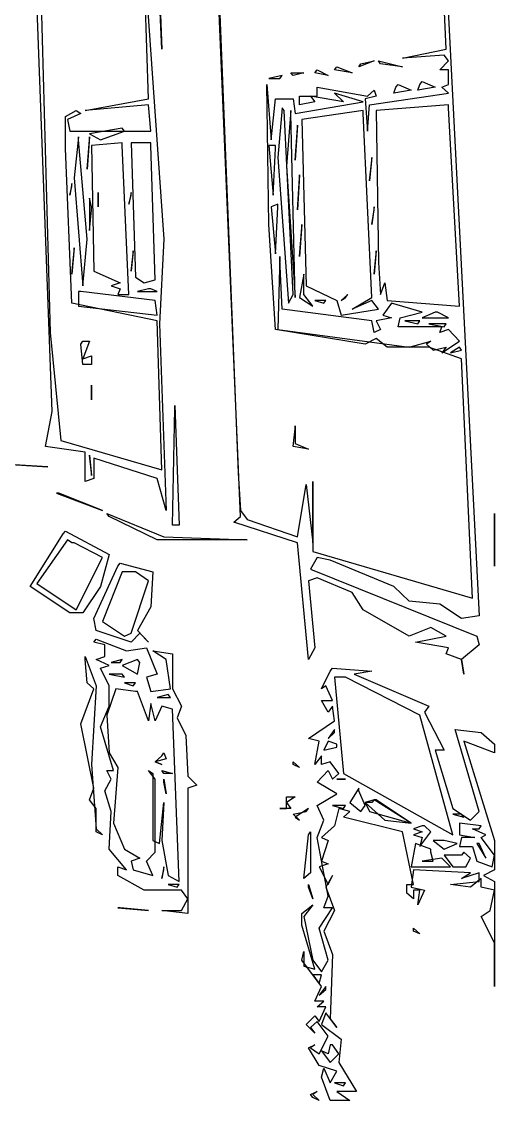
# Model space of a CAD drawing. Extents: x 10 to 24926, y 26 to 24942.
# Drawn here: x 19658 to 24926, y 65 to 12081 of the extents above; entities that cross this region are included whole.
import ezdxf

# ---------------------------------------------------------------- set-up
doc = ezdxf.new("R2010")
doc.units = 0

msp = doc.modelspace()

# ---------------------------------------------------------------- linework, layer by layer
for p, q in [((24389.3555, 11771.9289, 5281.1084), (23999.1258, 20291.9437, 1873.1025)), ((23999.1258, 20291.9437, 1873.1025), (24755.1958, 5463.2156, 7804.5938)), ((22096.7561, 6568.8664, 7362.3334), (21584.5796, 18698.5059, 2510.4777)), ((21608.9689, 18633.4676, 2536.493), (22072.3667, 7056.6535, 7167.2186)), ((20974.8457, 18080.6422, 2757.6231), (21218.7393, 11771.9289, 5281.1084)), ((21218.7393, 11771.9289, 5281.1084), (20974.8457, 18048.123, 2770.6308)), ((21023.6244, 12780.0223, 4877.8711), (21243.1286, 9658.1848, 6126.6061)), ((21072.4031, 11219.1035, 5502.2386), (21023.6244, 12649.9457, 4929.9017)), ((19999.2715, 7739.5555, 6894.0578), (19828.546, 12324.7543, 5059.9783)), ((19877.3247, 12292.2352, 5072.9859), (19974.8821, 8617.5723, 6542.8511)), ((23901.5684, 11674.3715, 5320.1314), (24389.3555, 11771.9289, 5281.1084)), ((24364.9661, 11706.8906, 5307.1237), (23901.5684, 11674.3715, 5320.1314)), ((24413.7448, 11641.8523, 5333.1391), (24364.9661, 11706.8906, 5307.1237)), ((22925.9941, 11511.7758, 5385.1697), (22950.3835, 11544.2949, 5372.162)), ((22950.3835, 11544.2949, 5372.162), (23072.3303, 11479.2566, 5398.1773)), ((23145.4983, 11544.2949, 5372.162), (23169.8877, 11576.8141, 5359.1544)), ((23340.6132, 11511.7758, 5385.1697), (23145.4983, 11544.2949, 5372.162)), ((23169.8877, 11576.8141, 5359.1544), (23340.6132, 11511.7758, 5385.1697)), ((23584.5067, 11641.8523, 5333.1391), (23413.7812, 11576.8141, 5359.1544)), ((23413.7812, 11576.8141, 5359.1544), (23438.1706, 11609.3332, 5346.1467)), ((23438.1706, 11609.3332, 5346.1467), (23584.5067, 11641.8523, 5333.1391)), ((23633.2854, 11641.8523, 5333.1391), (23901.5684, 11576.8141, 5359.1544)), ((23657.6748, 11609.3332, 5346.1467), (23633.2854, 11641.8523, 5333.1391)), ((23901.5684, 11576.8141, 5359.1544), (23657.6748, 11609.3332, 5346.1467)), ((24316.1874, 11544.2949, 5372.162), (24413.7448, 11641.8523, 5333.1391)), ((24413.7448, 11544.2949, 5372.162), (24316.1874, 11544.2949, 5372.162)), ((24413.7448, 11381.6992, 5437.2003), (24413.7448, 11544.2949, 5372.162)), ((22560.1538, 11479.2566, 5398.1773), (22413.8177, 11446.7375, 5411.185)), ((22413.8177, 11446.7375, 5411.185), (22535.7645, 11446.7375, 5411.185)), ((22535.7645, 11446.7375, 5411.185), (22560.1538, 11479.2566, 5398.1773)), ((22657.7112, 11511.7758, 5385.1697), (22804.0474, 11511.7758, 5385.1697)), ((22682.1006, 11479.2566, 5398.1773), (22657.7112, 11511.7758, 5385.1697)), ((22804.0474, 11511.7758, 5385.1697), (22682.1006, 11479.2566, 5398.1773)), ((23072.3303, 11479.2566, 5398.1773), (22925.9941, 11511.7758, 5385.1697)), ((22413.8177, 9820.7805, 6061.5678), (22389.4283, 11381.6992, 5437.2003)), ((22389.4283, 11381.6992, 5437.2003), (22438.207, 10763.8355, 5684.3458)), ((22950.3835, 11251.6227, 5489.2309), (22950.3835, 11349.1801, 5450.208)), ((22950.3835, 11349.1801, 5450.208), (23511.3387, 11251.6227, 5489.2309)), ((23511.3387, 11251.6227, 5489.2309), (23584.5067, 11316.6609, 5463.2156)), ((23584.5067, 11316.6609, 5463.2156), (23608.8961, 11251.6227, 5489.2309)), ((23804.0109, 11284.1418, 5476.2233), (23828.4003, 11349.1801, 5450.208)), ((23999.1258, 11316.6609, 5463.2156), (23804.0109, 11284.1418, 5476.2233)), ((23828.4003, 11349.1801, 5450.208), (23852.7896, 11381.6992, 5437.2003)), ((23852.7896, 11381.6992, 5437.2003), (23999.1258, 11316.6609, 5463.2156)), ((24072.2938, 11316.6609, 5463.2156), (24096.6832, 11381.6992, 5437.2003)), ((24267.4087, 11349.1801, 5450.208), (24072.2938, 11316.6609, 5463.2156)), ((24096.6832, 11381.6992, 5437.2003), (24121.0726, 11414.2184, 5424.1927)), ((24121.0726, 11414.2184, 5424.1927), (24267.4087, 11349.1801, 5450.208)), ((24340.5768, 11349.1801, 5450.208), (24413.7448, 11381.6992, 5437.2003)), ((24413.7448, 11284.1418, 5476.2233), (24340.5768, 11349.1801, 5450.208)), ((20365.1118, 11089.027, 5554.2692), (21072.4031, 11219.1035, 5502.2386)), ((22438.207, 10763.8355, 5684.3458), (22486.9857, 11219.1035, 5502.2386)), ((22486.9857, 11219.1035, 5502.2386), (22682.1006, 11219.1035, 5502.2386)), ((22682.1006, 11219.1035, 5502.2386), (22706.4899, 11056.5078, 5567.2769)), ((22706.4899, 11056.5078, 5567.2769), (23462.56, 11186.5844, 5515.2462)), ((22755.2687, 11154.0652, 5528.2539), (22755.2687, 11251.6227, 5489.2309)), ((22755.2687, 11251.6227, 5489.2309), (22950.3835, 11251.6227, 5489.2309)), ((22925.9941, 11186.5844, 5515.2462), (22755.2687, 11154.0652, 5528.2539)), ((23243.0558, 11186.5844, 5515.2462), (22877.2154, 11251.6227, 5489.2309)), ((22877.2154, 11251.6227, 5489.2309), (22925.9941, 11186.5844, 5515.2462)), ((23462.56, 11186.5844, 5515.2462), (23145.4983, 11284.1418, 5476.2233)), ((23145.4983, 11284.1418, 5476.2233), (23243.0558, 11186.5844, 5515.2462)), ((23608.8961, 11251.6227, 5489.2309), (23486.9493, 11219.1035, 5502.2386)), ((23486.9493, 11219.1035, 5502.2386), (23511.3387, 10861.393, 5645.3228)), ((23535.728, 11154.0652, 5528.2539), (24413.7448, 11284.1418, 5476.2233)), ((20145.6076, 11023.9887, 5580.2845), (20267.5544, 11089.027, 5554.2692)), ((20316.3331, 11056.5078, 5567.2769), (20169.997, 10991.4695, 5593.2922)), ((20267.5544, 11089.027, 5554.2692), (20316.3331, 11056.5078, 5567.2769)), ((21072.4031, 11154.0652, 5528.2539), (20365.1118, 11089.027, 5554.2692)), ((21096.7925, 10861.393, 5645.3228), (21072.4031, 11154.0652, 5528.2539)), ((22560.1538, 11121.5461, 5541.2616), (22511.3751, 10568.7207, 5762.3917)), ((22584.5432, 11089.027, 5554.2692), (22560.1538, 11121.5461, 5541.2616)), ((22682.1006, 9040.3211, 6373.7516), (22584.5432, 11089.027, 5554.2692)), ((22657.7112, 11089.027, 5554.2692), (22608.9325, 10471.1633, 5801.4147)), ((22657.7112, 11056.5078, 5567.2769), (22657.7112, 11089.027, 5554.2692)), ((22706.4899, 9007.802, 6386.7592), (22657.7112, 11056.5078, 5567.2769)), ((23462.56, 11089.027, 5554.2692), (22779.658, 10991.4695, 5593.2922)), ((23462.56, 11056.5078, 5567.2769), (23462.56, 11089.027, 5554.2692)), ((23560.1174, 9007.802, 6386.7592), (23462.56, 11056.5078, 5567.2769)), ((23511.3387, 10861.393, 5645.3228), (23535.728, 11154.0652, 5528.2539)), ((24413.7448, 11154.0652, 5528.2539), (23608.8961, 11089.027, 5554.2692)), ((23608.8961, 11089.027, 5554.2692), (23633.2854, 9398.0316, 6230.6673)), ((24413.7448, 11121.5461, 5541.2616), (24413.7448, 11154.0652, 5528.2539)), ((24535.6916, 8910.2445, 6425.7822), (24413.7448, 11121.5461, 5541.2616)), ((20145.6076, 10666.2781, 5723.3688), (20145.6076, 11023.9887, 5580.2845)), ((20169.997, 10991.4695, 5593.2922), (20194.3863, 10861.393, 5645.3228)), ((22779.658, 10991.4695, 5593.2922), (22828.4367, 9137.8785, 6334.7286)), ((20194.3863, 10861.393, 5645.3228), (21096.7925, 10861.393, 5645.3228)), ((20779.7309, 10893.9121, 5632.3152), (20413.8905, 10828.8738, 5658.3305)), ((20413.8905, 10828.8738, 5658.3305), (20535.8373, 10763.8355, 5684.3458)), ((20535.8373, 10763.8355, 5684.3458), (20804.1202, 10861.393, 5645.3228)), ((20804.1202, 10861.393, 5645.3228), (20779.7309, 10893.9121, 5632.3152)), ((22730.8793, 10926.4312, 5619.3075), (22706.4899, 10536.2016, 5775.3994)), ((22706.4899, 10536.2016, 5775.3994), (22730.8793, 10893.9121, 5632.3152)), ((22730.8793, 10893.9121, 5632.3152), (22730.8793, 10926.4312, 5619.3075)), ((20291.9437, 10796.3547, 5671.3381), (20243.165, 10341.0867, 5853.4453)), ((20291.9437, 10763.8355, 5684.3458), (20291.9437, 10796.3547, 5671.3381)), ((20389.5012, 9658.1848, 6126.6061), (20291.9437, 10763.8355, 5684.3458)), ((20413.8905, 10796.3547, 5671.3381), (20389.5012, 10438.6441, 5814.4223)), ((20389.5012, 10438.6441, 5814.4223), (20413.8905, 10763.8355, 5684.3458)), ((20413.8905, 10763.8355, 5684.3458), (20413.8905, 10796.3547, 5671.3381)), ((20779.7309, 10731.3164, 5697.3534), (20438.2799, 10698.7973, 5710.3611)), ((20438.2799, 10698.7973, 5710.3611), (20462.6692, 9300.4742, 6269.6903)), ((20779.7309, 10698.7973, 5710.3611), (20779.7309, 10731.3164, 5697.3534)), ((20852.8989, 9040.3211, 6373.7516), (20779.7309, 10698.7973, 5710.3611)), ((21096.7925, 10731.3164, 5697.3534), (20877.2883, 10731.3164, 5697.3534)), ((20877.2883, 10731.3164, 5697.3534), (20926.067, 9235.4359, 6295.7056)), ((21096.7925, 10698.7973, 5710.3611), (21096.7925, 10731.3164, 5697.3534)), ((21145.5712, 9202.9168, 6308.7133), (21096.7925, 10698.7973, 5710.3611)), ((22486.9857, 10698.7973, 5710.3611), (22413.8177, 10698.7973, 5710.3611)), ((22413.8177, 10698.7973, 5710.3611), (22462.5964, 10145.9719, 5931.4913)), ((22486.9857, 10666.2781, 5723.3688), (22486.9857, 10698.7973, 5710.3611)), ((20218.7757, 8942.7637, 6412.7745), (20145.6076, 10666.2781, 5723.3688)), ((22462.5964, 10145.9719, 5931.4913), (22486.9857, 10666.2781, 5723.3688)), ((22511.3751, 10568.7207, 5762.3917), (22633.3219, 8942.7637, 6412.7745)), ((22608.9325, 10471.1633, 5801.4147), (22706.4899, 9007.802, 6386.7592)), ((23560.1174, 10568.7207, 5762.3917), (23535.728, 10308.5676, 5866.453)), ((23535.728, 10308.5676, 5866.453), (23560.1174, 10536.2016, 5775.3994)), ((23560.1174, 10536.2016, 5775.3994), (23560.1174, 10568.7207, 5762.3917)), ((20243.165, 10341.0867, 5853.4453), (20340.7225, 9137.8785, 6334.7286)), ((22755.2687, 10373.6059, 5840.4377), (22730.8793, 9983.3762, 5996.5295)), ((22730.8793, 9983.3762, 5996.5295), (22755.2687, 10341.0867, 5853.4453)), ((22755.2687, 10341.0867, 5853.4453), (22755.2687, 10373.6059, 5840.4377)), ((20218.7757, 10276.0484, 5879.4606), (20194.3863, 10145.9719, 5931.4913)), ((20194.3863, 10145.9719, 5931.4913), (20218.7757, 10243.5293, 5892.4683)), ((20218.7757, 10243.5293, 5892.4683), (20218.7757, 10276.0484, 5879.4606)), ((20438.2799, 10015.8953, 5983.5219), (20413.8905, 10113.4527, 5944.4989)), ((20413.8905, 10113.4527, 5944.4989), (20413.8905, 9755.7422, 6087.5831)), ((20511.4479, 10178.491, 5918.4836), (20511.4479, 10015.8953, 5983.5219)), ((20511.4479, 10145.9719, 5931.4913), (20511.4479, 10178.491, 5918.4836)), ((20511.4479, 10015.8953, 5983.5219), (20511.4479, 10145.9719, 5931.4913)), ((20877.2883, 10178.491, 5918.4836), (20852.8989, 10048.4145, 5970.5142)), ((20852.8989, 10048.4145, 5970.5142), (20877.2883, 10145.9719, 5931.4913)), ((20877.2883, 10145.9719, 5931.4913), (20877.2883, 10178.491, 5918.4836)), ((20413.8905, 9755.7422, 6087.5831), (20438.2799, 9983.3762, 5996.5295)), ((20438.2799, 9983.3762, 5996.5295), (20438.2799, 10015.8953, 5983.5219)), ((22511.3751, 10048.4145, 5970.5142), (22438.207, 10015.8953, 5983.5219)), ((22438.207, 10015.8953, 5983.5219), (22486.9857, 9495.5891, 6191.6444)), ((22486.9857, 9495.5891, 6191.6444), (22511.3751, 10015.8953, 5983.5219)), ((22511.3751, 10015.8953, 5983.5219), (22511.3751, 10048.4145, 5970.5142)), ((23584.5067, 10015.8953, 5983.5219), (23560.1174, 9820.7805, 6061.5678)), ((23560.1174, 9820.7805, 6061.5678), (23584.5067, 9983.3762, 5996.5295)), ((23584.5067, 9983.3762, 5996.5295), (23584.5067, 10015.8953, 5983.5219)), ((22486.9857, 8650.0914, 6529.8434), (22413.8177, 9820.7805, 6061.5678)), ((22779.658, 9820.7805, 6061.5678), (22755.2687, 9463.0699, 6204.652)), ((22755.2687, 9463.0699, 6204.652), (22779.658, 9788.2613, 6074.5755)), ((22779.658, 9788.2613, 6074.5755), (22779.658, 9820.7805, 6061.5678)), ((20340.7225, 9137.8785, 6334.7286), (20389.5012, 9658.1848, 6126.6061)), ((21243.1286, 9658.1848, 6126.6061), (21194.3499, 8715.1297, 6503.8281)), ((20243.165, 9560.6273, 6165.6291), (20218.7757, 9267.9551, 6282.698)), ((20218.7757, 9267.9551, 6282.698), (20243.165, 9528.1082, 6178.6367)), ((20243.165, 9528.1082, 6178.6367), (20243.165, 9560.6273, 6165.6291)), ((20901.6776, 9528.1082, 6178.6367), (20877.2883, 9300.4742, 6269.6903)), ((20877.2883, 9300.4742, 6269.6903), (20901.6776, 9495.5891, 6191.6444)), ((20901.6776, 9495.5891, 6191.6444), (20901.6776, 9528.1082, 6178.6367)), ((23608.8961, 9528.1082, 6178.6367), (23584.5067, 9267.9551, 6282.698)), ((23584.5067, 9267.9551, 6282.698), (23608.8961, 9495.5891, 6191.6444)), ((23608.8961, 9495.5891, 6191.6444), (23608.8961, 9528.1082, 6178.6367)), ((22535.7645, 9463.0699, 6204.652), (22511.3751, 8650.0914, 6529.8434)), ((22535.7645, 9430.5508, 6217.6597), (22535.7645, 9463.0699, 6204.652)), ((22560.1538, 8877.7254, 6438.7898), (22535.7645, 9430.5508, 6217.6597)), ((23633.2854, 9398.0316, 6230.6673), (23657.6748, 9040.3211, 6373.7516)), ((20462.6692, 9300.4742, 6269.6903), (20755.3415, 9170.3977, 6321.7209)), ((22804.0474, 9267.9551, 6282.698), (22755.2687, 9007.802, 6386.7592)), ((22804.0474, 9235.4359, 6295.7056), (22804.0474, 9267.9551, 6282.698)), ((20755.3415, 9170.3977, 6321.7209), (20657.7841, 9137.8785, 6334.7286)), ((20657.7841, 9137.8785, 6334.7286), (20755.3415, 9105.3594, 6347.7363)), ((20926.067, 9235.4359, 6295.7056), (21023.6244, 9170.3977, 6321.7209)), ((21023.6244, 9170.3977, 6321.7209), (21145.5712, 9202.9168, 6308.7133)), ((22804.0474, 9040.3211, 6373.7516), (22804.0474, 9235.4359, 6295.7056)), ((22828.4367, 9137.8785, 6334.7286), (23169.8877, 8975.2828, 6399.7669)), ((23657.6748, 9040.3211, 6373.7516), (23706.4535, 9170.3977, 6321.7209)), ((23706.4535, 9170.3977, 6321.7209), (23730.8429, 8975.2828, 6399.7669)), ((20291.9437, 9072.8402, 6360.7439), (20291.9437, 8910.2445, 6425.7822)), ((20316.3331, 9072.8402, 6360.7439), (20291.9437, 9072.8402, 6360.7439)), ((21145.5712, 8975.2828, 6399.7669), (20316.3331, 9072.8402, 6360.7439)), ((20755.3415, 9105.3594, 6347.7363), (20730.9521, 9040.3211, 6373.7516)), ((20730.9521, 9040.3211, 6373.7516), (20852.8989, 9040.3211, 6373.7516)), ((21072.4031, 9105.3594, 6347.7363), (20950.4563, 9072.8402, 6360.7439)), ((20950.4563, 9072.8402, 6360.7439), (21169.9605, 9072.8402, 6360.7439)), ((21096.7925, 9105.3594, 6347.7363), (21072.4031, 9105.3594, 6347.7363)), ((21169.9605, 9072.8402, 6360.7439), (21096.7925, 9105.3594, 6347.7363)), ((22633.3219, 8942.7637, 6412.7745), (22682.1006, 9040.3211, 6373.7516)), ((22901.6048, 8910.2445, 6425.7822), (22804.0474, 9040.3211, 6373.7516)), ((23291.8345, 9040.3211, 6373.7516), (23218.6664, 8975.2828, 6399.7669)), ((23267.4451, 9007.802, 6386.7592), (23291.8345, 9040.3211, 6373.7516)), ((21169.9605, 8747.6488, 6490.8205), (20218.7757, 8942.7637, 6412.7745)), ((20291.9437, 8910.2445, 6425.7822), (21169.9605, 8812.6871, 6464.8052)), ((21169.9605, 8812.6871, 6464.8052), (21145.5712, 8975.2828, 6399.7669)), ((22755.2687, 9007.802, 6386.7592), (22901.6048, 8910.2445, 6425.7822)), ((23047.9409, 8975.2828, 6399.7669), (22925.9941, 8975.2828, 6399.7669)), ((22925.9941, 8975.2828, 6399.7669), (23023.5516, 8942.7637, 6412.7745)), ((23023.5516, 8942.7637, 6412.7745), (23047.9409, 8975.2828, 6399.7669)), ((23169.8877, 8975.2828, 6399.7669), (23218.6664, 8812.6871, 6464.8052)), ((23218.6664, 8975.2828, 6399.7669), (23267.4451, 9007.802, 6386.7592)), ((23340.6132, 8877.7254, 6438.7898), (23560.1174, 9007.802, 6386.7592)), ((23560.1174, 8975.2828, 6399.7669), (23340.6132, 8877.7254, 6438.7898)), ((23633.2854, 8877.7254, 6438.7898), (23560.1174, 8975.2828, 6399.7669)), ((23779.6216, 8942.7637, 6412.7745), (23682.0642, 8812.6871, 6464.8052)), ((23730.8429, 8975.2828, 6399.7669), (24535.6916, 8910.2445, 6425.7822)), ((24121.0726, 8845.2063, 6451.7975), (23779.6216, 8942.7637, 6412.7745)), ((23560.1174, 8747.6488, 6490.8205), (22560.1538, 8877.7254, 6438.7898)), ((23218.6664, 8812.6871, 6464.8052), (23633.2854, 8877.7254, 6438.7898)), ((23779.6216, 8780.168, 6477.8128), (23608.8961, 8747.6488, 6490.8205)), ((23682.0642, 8812.6871, 6464.8052), (23779.6216, 8780.168, 6477.8128)), ((23852.7896, 8682.6105, 6516.8358), (23877.179, 8780.168, 6477.8128)), ((23877.179, 8780.168, 6477.8128), (24121.0726, 8845.2063, 6451.7975)), ((24267.4087, 8845.2063, 6451.7975), (24121.0726, 8780.168, 6477.8128)), ((24121.0726, 8780.168, 6477.8128), (24413.7448, 8780.168, 6477.8128)), ((24291.798, 8845.2063, 6451.7975), (24267.4087, 8845.2063, 6451.7975)), ((24413.7448, 8780.168, 6477.8128), (24291.798, 8845.2063, 6451.7975)), ((21218.7393, 7089.1727, 7154.2109), (21169.9605, 8747.6488, 6490.8205)), ((21194.3499, 8715.1297, 6503.8281), (21267.518, 6633.9047, 7336.3181)), ((23584.5067, 8617.5723, 6542.8511), (23560.1174, 8747.6488, 6490.8205)), ((23608.8961, 8747.6488, 6490.8205), (23657.6748, 8650.0914, 6529.8434)), ((24340.5768, 8682.6105, 6516.8358), (23852.7896, 8682.6105, 6516.8358)), ((24096.6832, 8747.6488, 6490.8205), (23925.9577, 8747.6488, 6490.8205)), ((23925.9577, 8747.6488, 6490.8205), (24072.2938, 8715.1297, 6503.8281)), ((24072.2938, 8715.1297, 6503.8281), (24096.6832, 8747.6488, 6490.8205)), ((24389.3555, 8715.1297, 6503.8281), (24194.2406, 8715.1297, 6503.8281)), ((24194.2406, 8715.1297, 6503.8281), (24364.9661, 8682.6105, 6516.8358)), ((24316.1874, 8617.5723, 6542.8511), (24340.5768, 8682.6105, 6516.8358)), ((24364.9661, 8682.6105, 6516.8358), (24389.3555, 8715.1297, 6503.8281)), ((19974.8821, 8617.5723, 6542.8511), (20096.8289, 7414.3641, 7024.1344)), ((23486.9493, 8487.4957, 6594.8817), (22486.9857, 8650.0914, 6529.8434)), ((22511.3751, 8650.0914, 6529.8434), (23974.7364, 8454.9766, 6607.8894)), ((23608.8961, 8552.534, 6568.8664), (23486.9493, 8487.4957, 6594.8817)), ((23657.6748, 8650.0914, 6529.8434), (23584.5067, 8617.5723, 6542.8511)), ((23730.8429, 8454.9766, 6607.8894), (23608.8961, 8552.534, 6568.8664)), ((24413.7448, 8650.0914, 6529.8434), (24316.1874, 8617.5723, 6542.8511)), ((24535.6916, 8520.0148, 6581.8741), (24413.7448, 8650.0914, 6529.8434)), ((20316.3331, 8487.4957, 6594.8817), (20340.7225, 8520.0148, 6581.8741)), ((20340.7225, 8259.8617, 6685.9353), (20316.3331, 8487.4957, 6594.8817)), ((20340.7225, 8520.0148, 6581.8741), (20413.8905, 8520.0148, 6581.8741)), ((20413.8905, 8520.0148, 6581.8741), (20340.7225, 8324.9, 6659.92)), ((24194.2406, 8454.9766, 6607.8894), (23730.8429, 8454.9766, 6607.8894)), ((23974.7364, 8454.9766, 6607.8894), (24218.63, 8520.0148, 6581.8741)), ((24218.63, 8520.0148, 6581.8741), (24169.8513, 8487.4957, 6594.8817)), ((24169.8513, 8487.4957, 6594.8817), (24243.0193, 8422.4574, 6620.897)), ((24560.081, 8324.9, 6659.92), (24194.2406, 8454.9766, 6607.8894)), ((24243.0193, 8422.4574, 6620.897), (24389.3555, 8454.9766, 6607.8894)), ((24340.5768, 8389.9383, 6633.9047), (24535.6916, 8520.0148, 6581.8741)), ((24389.3555, 8454.9766, 6607.8894), (24340.5768, 8389.9383, 6633.9047)), ((24535.6916, 8454.9766, 6607.8894), (24438.1342, 8389.9383, 6633.9047)), ((24438.1342, 8389.9383, 6633.9047), (24560.081, 8422.4574, 6620.897)), ((24560.081, 8422.4574, 6620.897), (24535.6916, 8454.9766, 6607.8894)), ((20340.7225, 8324.9, 6659.92), (20438.2799, 8357.4191, 6646.9123)), ((20438.2799, 8357.4191, 6646.9123), (20438.2799, 8259.8617, 6685.9353)), ((24682.0277, 5658.3305, 7726.5478), (24560.081, 8324.9, 6659.92)), ((20438.2799, 8259.8617, 6685.9353), (20340.7225, 8259.8617, 6685.9353)), ((20438.2799, 8032.2277, 6776.9889), (20438.2799, 7869.632, 6842.0272)), ((20438.2799, 7999.7086, 6789.9966), (20438.2799, 8032.2277, 6776.9889)), ((20438.2799, 7869.632, 6842.0272), (20438.2799, 7999.7086, 6789.9966)), ((19926.1034, 7349.3258, 7050.1497), (19999.2715, 7739.5555, 6894.0578)), ((21340.686, 6471.309, 7401.3564), (21365.0754, 7772.0746, 6881.0502)), ((21365.0754, 7804.5938, 6868.0425), (21413.8541, 6471.309, 7401.3564)), ((21365.0754, 7772.0746, 6881.0502), (21365.0754, 7804.5938, 6868.0425)), ((22706.4899, 7576.9598, 6959.0961), (22706.4899, 7381.8449, 7037.142)), ((22706.4899, 7544.4406, 6972.1038), (22706.4899, 7576.9598, 6959.0961)), ((22682.1006, 7349.3258, 7050.1497), (22706.4899, 7544.4406, 6972.1038)), ((20365.1118, 7284.2875, 7076.165), (19926.1034, 7349.3258, 7050.1497)), ((20096.8289, 7414.3641, 7024.1344), (21218.7393, 7089.1727, 7154.2109)), ((22852.8261, 7316.8066, 7063.1573), (22682.1006, 7349.3258, 7050.1497)), ((22706.4899, 7381.8449, 7037.142), (22852.8261, 7316.8066, 7063.1573)), ((20365.1118, 6959.0961, 7206.2416), (20365.1118, 7284.2875, 7076.165)), ((20438.2799, 7056.6535, 7167.2186), (20413.8905, 7251.7684, 7089.1727)), ((20413.8905, 7251.7684, 7089.1727), (20438.2799, 7024.1344, 7180.2262)), ((21169.9605, 6991.6152, 7193.2339), (20462.6692, 7219.2492, 7102.1803)), ((20462.6692, 7219.2492, 7102.1803), (20462.6692, 6991.6152, 7193.2339)), ((19950.4928, 7121.6918, 7141.2033), (19389.5376, 7154.2109, 7128.1956)), ((19413.927, 7154.2109, 7128.1956), (19950.4928, 7121.6918, 7141.2033)), ((20462.6692, 6991.6152, 7193.2339), (20365.1118, 6959.0961, 7206.2416)), ((20438.2799, 7024.1344, 7180.2262), (20438.2799, 7056.6535, 7167.2186)), ((21267.518, 6633.9047, 7336.3181), (21169.9605, 6991.6152, 7193.2339)), ((22072.3667, 7056.6535, 7167.2186), (22096.7561, 6633.9047, 7336.3181)), ((22730.8793, 6341.2324, 7453.387), (22828.4367, 6926.577, 7219.2492)), ((22828.4367, 6926.577, 7219.2492), (22901.6048, 6276.1941, 7479.4023)), ((22901.6048, 6276.1941, 7479.4023), (22901.6048, 6959.0961, 7206.2416)), ((22901.6048, 6959.0961, 7206.2416), (22901.6048, 6178.6367, 7518.4253)), ((20048.0502, 6829.0195, 7258.2722), (20560.2267, 6633.9047, 7336.3181)), ((20072.4396, 6829.0195, 7258.2722), (20048.0502, 6829.0195, 7258.2722)), ((20560.2267, 6633.9047, 7336.3181), (20072.4396, 6829.0195, 7258.2722)), ((22096.7561, 6633.9047, 7336.3181), (22169.9241, 6536.3473, 7375.3411)), ((20609.0054, 6601.3855, 7349.3258), (21243.1286, 6341.2324, 7453.387)), ((20633.3947, 6568.8664, 7362.3334), (20609.0054, 6601.3855, 7349.3258)), ((21169.9605, 6308.7133, 7466.3947), (20633.3947, 6568.8664, 7362.3334)), ((22023.588, 6503.8281, 7388.3487), (22096.7561, 6568.8664, 7362.3334)), ((22730.8793, 6276.1941, 7479.4023), (22023.588, 6503.8281, 7388.3487)), ((22169.9241, 6536.3473, 7375.3411), (22730.8793, 6341.2324, 7453.387)), ((24925.9213, 6601.3855, 7349.3258), (24925.9213, 6016.041, 7583.4636)), ((24925.9213, 6568.8664, 7362.3334), (24925.9213, 6601.3855, 7349.3258)), ((24925.9213, 6016.041, 7583.4636), (24925.9213, 6568.8664, 7362.3334)), ((19755.3779, 5788.407, 7674.5172), (20121.2183, 6373.7516, 7440.3794)), ((20121.2183, 6373.7516, 7440.3794), (20145.6076, 6406.2707, 7427.3717)), ((20145.6076, 6406.2707, 7427.3717), (20633.3947, 6146.1176, 7531.433)), ((21413.8541, 6471.309, 7401.3564), (21340.686, 6471.309, 7401.3564)), ((20169.997, 6308.7133, 7466.3947), (19828.546, 5820.9262, 7661.5095)), ((20218.7757, 6276.1941, 7479.4023), (20169.997, 6308.7133, 7466.3947)), ((20243.165, 6276.1941, 7479.4023), (20218.7757, 6276.1941, 7479.4023)), ((20560.2267, 6113.5984, 7544.4406), (20243.165, 6276.1941, 7479.4023)), ((22169.9241, 6308.7133, 7466.3947), (21169.9605, 6308.7133, 7466.3947)), ((21243.1286, 6341.2324, 7453.387), (22169.9241, 6308.7133, 7466.3947)), ((22852.8261, 4975.4285, 7999.7086), (22730.8793, 6276.1941, 7479.4023)), ((20633.3947, 6146.1176, 7531.433), (20535.8373, 5788.407, 7674.5172)), ((22901.6048, 6178.6367, 7518.4253), (24682.0277, 5658.3305, 7726.5478)), ((20267.5544, 5528.2539, 7778.5784), (20560.2267, 6113.5984, 7544.4406)), ((20462.6692, 5430.6965, 7817.6014), (20730.9521, 6016.041, 7583.4636)), ((20730.9521, 6016.041, 7583.4636), (20755.3415, 6048.5602, 7570.4559)), ((20755.3415, 6048.5602, 7570.4559), (21121.1818, 5951.0027, 7609.4789)), ((22950.3835, 6113.5984, 7544.4406), (22877.2154, 5983.5219, 7596.4712)), ((23096.7196, 6081.0793, 7557.4483), (22950.3835, 6113.5984, 7544.4406)), ((23804.0109, 5788.407, 7674.5172), (23096.7196, 6081.0793, 7557.4483)), ((20779.7309, 5951.0027, 7609.4789), (20560.2267, 5398.1773, 7830.6091)), ((20901.6776, 5951.0027, 7609.4789), (20779.7309, 5951.0027, 7609.4789)), ((20926.067, 5951.0027, 7609.4789), (20901.6776, 5951.0027, 7609.4789)), ((21072.4031, 5853.4453, 7648.5019), (20926.067, 5951.0027, 7609.4789)), ((21121.1818, 5951.0027, 7609.4789), (21096.7925, 5560.773, 7765.5708)), ((22877.2154, 5983.5219, 7596.4712), (24730.8064, 5235.5816, 7895.6473)), ((20194.3863, 5495.7348, 7791.5861), (19755.3779, 5788.407, 7674.5172)), ((19828.546, 5820.9262, 7661.5095), (20267.5544, 5528.2539, 7778.5784)), ((20535.8373, 5788.407, 7674.5172), (20340.7225, 5495.7348, 7791.5861)), ((20877.2883, 5268.1008, 7882.6397), (21072.4031, 5853.4453, 7648.5019)), ((22950.3835, 5885.9645, 7635.4942), (22852.8261, 5853.4453, 7648.5019)), ((22852.8261, 5853.4453, 7648.5019), (22925.9941, 5105.5051, 7947.678)), ((23340.6132, 5723.3687, 7700.5325), (22950.3835, 5885.9645, 7635.4942)), ((23974.7364, 5625.8113, 7739.5555), (23804.0109, 5788.407, 7674.5172)), ((23462.56, 5528.2539, 7778.5784), (23340.6132, 5723.3687, 7700.5325)), ((21096.7925, 5560.773, 7765.5708), (20950.4563, 5300.6199, 7869.632)), ((23974.7364, 5235.5816, 7895.6473), (23462.56, 5528.2539, 7778.5784)), ((24316.1874, 5593.2922, 7752.5631), (23974.7364, 5625.8113, 7739.5555)), ((24560.081, 5430.6965, 7817.6014), (24316.1874, 5593.2922, 7752.5631)), ((20340.7225, 5495.7348, 7791.5861), (20194.3863, 5495.7348, 7791.5861)), ((20487.0586, 5300.6199, 7869.632), (20462.6692, 5430.6965, 7817.6014)), ((24755.1958, 5463.2156, 7804.5938), (24560.081, 5430.6965, 7817.6014)), ((20877.2883, 5170.5434, 7921.6627), (20487.0586, 5300.6199, 7869.632)), ((20560.2267, 5398.1773, 7830.6091), (20804.1202, 5235.5816, 7895.6473)), ((20950.4563, 5300.6199, 7869.632), (21072.4031, 5170.5434, 7921.6627)), ((24218.63, 5333.1391, 7856.6244), (23974.7364, 5235.5816, 7895.6473)), ((24389.3555, 5235.5816, 7895.6473), (24218.63, 5333.1391, 7856.6244)), ((20462.6692, 5170.5434, 7921.6627), (20487.0586, 5203.0625, 7908.655)), ((20584.616, 5138.0242, 7934.6703), (20462.6692, 5170.5434, 7921.6627)), ((20487.0586, 5203.0625, 7908.655), (20828.5096, 5072.9859, 7960.6856)), ((20804.1202, 5235.5816, 7895.6473), (20877.2883, 5268.1008, 7882.6397)), ((20974.8457, 5268.1008, 7882.6397), (20877.2883, 5170.5434, 7921.6627)), ((21072.4031, 5170.5434, 7921.6627), (20974.8457, 5268.1008, 7882.6397)), ((24047.9045, 5170.5434, 7921.6627), (24389.3555, 5235.5816, 7895.6473)), ((24413.7448, 5105.5051, 7947.678), (24047.9045, 5170.5434, 7921.6627)), ((24730.8064, 5235.5816, 7895.6473), (24755.1958, 5138.0242, 7934.6703)), ((20584.616, 5007.9477, 7986.7009), (20584.616, 5138.0242, 7934.6703)), ((20828.5096, 5072.9859, 7960.6856), (21048.0138, 5105.5051, 7947.678)), ((21048.0138, 5105.5051, 7947.678), (21169.9605, 4812.8328, 8064.7469)), ((21267.518, 4975.4285, 7999.7086), (21121.1818, 5072.9859, 7960.6856)), ((21121.1818, 5072.9859, 7960.6856), (21340.686, 5040.4668, 7973.6933)), ((22925.9941, 5105.5051, 7947.678), (22852.8261, 4975.4285, 7999.7086)), ((24389.3555, 5040.4668, 7973.6933), (24413.7448, 5105.5051, 7947.678)), ((24755.1958, 5138.0242, 7934.6703), (24560.081, 4975.4285, 7999.7086)), ((20365.1118, 5007.9477, 7986.7009), (20487.0586, 4682.7562, 8116.7775)), ((20365.1118, 4975.4285, 7999.7086), (20365.1118, 5007.9477, 7986.7009)), ((20389.5012, 4715.2754, 8103.7698), (20365.1118, 4975.4285, 7999.7086)), ((20487.0586, 4975.4285, 7999.7086), (20584.616, 5007.9477, 7986.7009)), ((20633.3947, 4910.3902, 8025.7239), (20487.0586, 4975.4285, 7999.7086)), ((20779.7309, 4975.4285, 7999.7086), (20657.7841, 4942.9094, 8012.7162)), ((20657.7841, 4942.9094, 8012.7162), (20755.3415, 4942.9094, 8012.7162)), ((20755.3415, 4942.9094, 8012.7162), (20779.7309, 4975.4285, 7999.7086)), ((20950.4563, 4975.4285, 7999.7086), (20779.7309, 4910.3902, 8025.7239)), ((20974.8457, 4942.9094, 8012.7162), (20950.4563, 4975.4285, 7999.7086)), ((20950.4563, 4812.8328, 8064.7469), (20974.8457, 4942.9094, 8012.7162)), ((21316.2967, 4650.2371, 8129.7852), (21267.518, 4975.4285, 7999.7086)), ((21340.686, 5040.4668, 7973.6933), (21340.686, 4650.2371, 8129.7852)), ((24560.081, 4975.4285, 7999.7086), (24389.3555, 5040.4668, 7973.6933)), ((24560.081, 4975.4285, 7999.7086), (24584.4703, 4812.8328, 8064.7469)), ((24584.4703, 4812.8328, 8064.7469), (24560.081, 4975.4285, 7999.7086)), ((20535.8373, 4877.8711, 8038.7316), (20633.3947, 4910.3902, 8025.7239)), ((20633.3947, 4682.7562, 8116.7775), (20535.8373, 4877.8711, 8038.7316)), ((20779.7309, 4812.8328, 8064.7469), (20633.3947, 4812.8328, 8064.7469)), ((20633.3947, 4812.8328, 8064.7469), (20804.1202, 4780.3137, 8077.7545)), ((20779.7309, 4910.3902, 8025.7239), (20950.4563, 4812.8328, 8064.7469)), ((20804.1202, 4780.3137, 8077.7545), (20779.7309, 4812.8328, 8064.7469)), ((21169.9605, 4812.8328, 8064.7469), (21048.0138, 4780.3137, 8077.7545)), ((22999.1622, 4650.2371, 8129.7852), (23096.7196, 4845.352, 8051.7392)), ((23096.7196, 4845.352, 8051.7392), (23121.109, 4877.8711, 8038.7316)), ((23121.109, 4877.8711, 8038.7316), (23560.1174, 4845.352, 8051.7392)), ((23560.1174, 4845.352, 8051.7392), (23365.0025, 4812.8328, 8064.7469)), ((23365.0025, 4812.8328, 8064.7469), (24194.2406, 4455.1223, 8207.8311)), ((20462.6692, 4650.2371, 8129.7852), (20389.5012, 4715.2754, 8103.7698)), ((20926.067, 4715.2754, 8103.7698), (20804.1202, 4715.2754, 8103.7698)), ((20804.1202, 4715.2754, 8103.7698), (20901.6776, 4682.7562, 8116.7775)), ((20901.6776, 4682.7562, 8116.7775), (20926.067, 4715.2754, 8103.7698)), ((21048.0138, 4780.3137, 8077.7545), (21096.7925, 4617.718, 8142.7928)), ((23243.0558, 4780.3137, 8077.7545), (23145.4983, 4780.3137, 8077.7545)), ((23145.4983, 4780.3137, 8077.7545), (23243.0558, 3707.182, 8507.0072)), ((23267.4451, 4780.3137, 8077.7545), (23243.0558, 4780.3137, 8077.7545)), ((24096.6832, 4357.5648, 8246.8541), (23267.4451, 4780.3137, 8077.7545)), ((20316.3331, 4260.0074, 8285.877), (20462.6692, 4650.2371, 8129.7852)), ((20487.0586, 4682.7562, 8116.7775), (20438.2799, 3804.7395, 8467.9842)), ((20706.5628, 4650.2371, 8129.7852), (20609.0054, 4357.5648, 8246.8541)), ((20633.3947, 4455.1223, 8207.8311), (20633.3947, 4682.7562, 8116.7775)), ((20926.067, 4617.718, 8142.7928), (20706.5628, 4650.2371, 8129.7852)), ((20950.4563, 4617.718, 8142.7928), (20926.067, 4617.718, 8142.7928)), ((21072.4031, 4292.5266, 8272.8694), (20950.4563, 4617.718, 8142.7928)), ((21096.7925, 4617.718, 8142.7928), (21316.2967, 4650.2371, 8129.7852)), ((21291.9073, 4585.1988, 8155.8005), (21169.9605, 4552.6797, 8168.8081)), ((21316.2967, 4552.6797, 8168.8081), (21291.9073, 4585.1988, 8155.8005)), ((21340.686, 4650.2371, 8129.7852), (21438.2435, 4455.1223, 8207.8311)), ((23047.9409, 4682.7562, 8116.7775), (22999.1622, 4650.2371, 8129.7852)), ((23121.109, 4520.1605, 8181.8158), (23047.9409, 4682.7562, 8116.7775)), ((20535.8373, 4227.4883, 8298.8847), (20633.3947, 4455.1223, 8207.8311)), ((21096.7925, 4487.6414, 8194.8234), (21072.4031, 4292.5266, 8272.8694)), ((21145.5712, 4292.5266, 8272.8694), (21096.7925, 4487.6414, 8194.8234)), ((21218.7393, 4455.1223, 8207.8311), (21145.5712, 4292.5266, 8272.8694)), ((21169.9605, 4552.6797, 8168.8081), (21316.2967, 4552.6797, 8168.8081)), ((21340.686, 4422.6031, 8220.8387), (21218.7393, 4455.1223, 8207.8311)), ((21438.2435, 4455.1223, 8207.8311), (21389.4647, 4325.0457, 8259.8617)), ((23072.3303, 4390.084, 8233.8464), (22999.1622, 4520.1605, 8181.8158)), ((22999.1622, 4520.1605, 8181.8158), (23121.109, 4520.1605, 8181.8158)), ((23121.109, 4455.1223, 8207.8311), (23072.3303, 4390.084, 8233.8464)), ((23145.4983, 4292.5266, 8272.8694), (23121.109, 4455.1223, 8207.8311)), ((24194.2406, 4455.1223, 8207.8311), (24145.4619, 4390.084, 8233.8464)), ((20609.0054, 4357.5648, 8246.8541), (20633.3947, 3934.816, 8415.9536)), ((21413.8541, 2503.9738, 8988.2905), (21340.686, 4422.6031, 8220.8387)), ((24462.5235, 3024.2801, 8780.168), (24096.6832, 4357.5648, 8246.8541)), ((24145.4619, 4390.084, 8233.8464), (24364.9661, 3967.3352, 8402.9459)), ((20462.6692, 3544.5863, 8572.0455), (20316.3331, 4260.0074, 8285.877)), ((20682.1734, 3739.7012, 8493.9995), (20535.8373, 4227.4883, 8298.8847)), ((21389.4647, 4325.0457, 8259.8617), (21487.0222, 4129.9309, 8337.9077)), ((22852.8261, 4097.4117, 8350.9153), (23145.4983, 4292.5266, 8272.8694)), ((21487.0222, 4129.9309, 8337.9077), (21511.4115, 3674.6629, 8520.0148)), ((22974.7729, 4064.8926, 8363.923), (22852.8261, 4097.4117, 8350.9153)), ((23145.4983, 4194.9691, 8311.8923), (23072.3303, 4097.4117, 8350.9153)), ((23072.3303, 4097.4117, 8350.9153), (23145.4983, 4162.45, 8324.9)), ((23145.4983, 4162.45, 8324.9), (23145.4983, 4194.9691, 8311.8923)), ((24755.1958, 3284.4332, 8676.1067), (24486.9129, 4194.9691, 8311.8923)), ((24486.9129, 4194.9691, 8311.8923), (24779.5852, 4162.45, 8324.9)), ((24779.5852, 4162.45, 8324.9), (24925.9213, 4032.3734, 8376.9306)), ((22925.9941, 3804.7395, 8467.9842), (22974.7729, 4064.8926, 8363.923)), ((23072.3303, 4064.8926, 8363.923), (23023.5516, 3967.3352, 8402.9459)), ((23023.5516, 3967.3352, 8402.9459), (23169.8877, 3999.8543, 8389.9383)), ((23169.8877, 4032.3734, 8376.9306), (23072.3303, 4064.8926, 8363.923)), ((23169.8877, 3999.8543, 8389.9383), (23169.8877, 4032.3734, 8376.9306)), ((24364.9661, 3967.3352, 8402.9459), (24267.4087, 3967.3352, 8402.9459)), ((24267.4087, 3967.3352, 8402.9459), (24462.5235, 3316.9523, 8663.0991)), ((24925.9213, 3934.816, 8415.9536), (24584.4703, 4064.8926, 8363.923)), ((24584.4703, 4064.8926, 8363.923), (24925.9213, 2959.2418, 8806.1833)), ((24925.9213, 4032.3734, 8376.9306), (24925.9213, 3934.816, 8415.9536)), ((20633.3947, 3934.816, 8415.9536), (20730.9521, 3772.2203, 8480.9919)), ((21145.5712, 3837.2586, 8454.9766), (21218.7393, 3902.2969, 8428.9613)), ((21267.518, 3869.7777, 8441.9689), (21145.5712, 3837.2586, 8454.9766)), ((21218.7393, 3902.2969, 8428.9613), (21243.1286, 3934.816, 8415.9536)), ((21243.1286, 3934.816, 8415.9536), (21267.518, 3869.7777, 8441.9689)), ((22999.1622, 3902.2969, 8428.9613), (22925.9941, 3804.7395, 8467.9842)), ((22999.1622, 3804.7395, 8467.9842), (22999.1622, 3902.2969, 8428.9613)), ((20438.2799, 3804.7395, 8467.9842), (20487.0586, 3089.3184, 8754.1527)), ((20657.7841, 3642.1438, 8533.0225), (20609.0054, 3739.7012, 8493.9995)), ((20609.0054, 3739.7012, 8493.9995), (20682.1734, 3739.7012, 8493.9995)), ((20730.9521, 3772.2203, 8480.9919), (20682.1734, 3154.3566, 8728.1373)), ((21145.5712, 3642.1438, 8533.0225), (21072.4031, 3739.7012, 8493.9995)), ((21072.4031, 3739.7012, 8493.9995), (21121.1818, 3707.182, 8507.0072)), ((21145.5712, 3837.2586, 8454.9766), (21218.7393, 3804.7395, 8467.9842)), ((21218.7393, 3804.7395, 8467.9842), (21145.5712, 3837.2586, 8454.9766)), ((21218.7393, 3739.7012, 8493.9995), (21340.686, 3707.182, 8507.0072)), ((21243.1286, 3707.182, 8507.0072), (21218.7393, 3739.7012, 8493.9995)), ((22682.1006, 3837.2586, 8454.9766), (22755.2687, 3772.2203, 8480.9919)), ((22682.1006, 3804.7395, 8467.9842), (22682.1006, 3837.2586, 8454.9766)), ((22755.2687, 3772.2203, 8480.9919), (22682.1006, 3804.7395, 8467.9842)), ((22950.3835, 3609.6246, 8546.0302), (23072.3303, 3739.7012, 8493.9995)), ((23096.7196, 3837.2586, 8454.9766), (22999.1622, 3804.7395, 8467.9842)), ((23072.3303, 3739.7012, 8493.9995), (23121.109, 3642.1438, 8533.0225)), ((23194.2771, 3707.182, 8507.0072), (23096.7196, 3837.2586, 8454.9766)), ((20584.616, 3512.0672, 8585.0531), (20657.7841, 3642.1438, 8533.0225)), ((21121.1818, 3707.182, 8507.0072), (21121.1818, 2959.2418, 8806.1833)), ((21145.5712, 2829.1652, 8858.2139), (21145.5712, 3642.1438, 8533.0225)), ((21340.686, 3707.182, 8507.0072), (21243.1286, 3707.182, 8507.0072)), ((21243.1286, 3642.1438, 8533.0225), (21267.518, 3479.548, 8598.0608)), ((21243.1286, 3609.6246, 8546.0302), (21243.1286, 3642.1438, 8533.0225)), ((21267.518, 3479.548, 8598.0608), (21243.1286, 3609.6246, 8546.0302)), ((21511.4115, 3674.6629, 8520.0148), (21608.9689, 3577.1055, 8559.0378)), ((23169.8877, 3479.548, 8598.0608), (22950.3835, 3609.6246, 8546.0302)), ((23121.109, 3642.1438, 8533.0225), (23194.2771, 3707.182, 8507.0072)), ((23243.0558, 3642.1438, 8533.0225), (23169.8877, 3642.1438, 8533.0225)), ((23169.8877, 3642.1438, 8533.0225), (23267.4451, 3642.1438, 8533.0225)), ((23243.0558, 3707.182, 8507.0072), (24462.5235, 3024.2801, 8780.168)), ((23267.4451, 3642.1438, 8533.0225), (23243.0558, 3642.1438, 8533.0225)), ((20413.8905, 3414.5098, 8624.0761), (20462.6692, 3544.5863, 8572.0455)), ((20657.7841, 3284.4332, 8676.1067), (20584.616, 3512.0672, 8585.0531)), ((21608.9689, 3577.1055, 8559.0378), (21511.4115, 3544.5863, 8572.0455)), ((21511.4115, 3544.5863, 8572.0455), (21511.4115, 2146.2633, 9131.3747)), ((23413.7812, 3544.5863, 8572.0455), (23316.2238, 3381.9906, 8637.0837)), ((23413.7812, 3512.0672, 8585.0531), (23413.7812, 3544.5863, 8572.0455)), ((23486.9493, 3349.4715, 8650.0914), (23413.7812, 3512.0672, 8585.0531)), ((20487.0586, 3316.9523, 8663.0991), (20413.8905, 3414.5098, 8624.0761)), ((21194.3499, 2926.7227, 8819.1909), (21243.1286, 3381.9906, 8637.0837)), ((21243.1286, 3381.9906, 8637.0837), (21218.7393, 2959.2418, 8806.1833)), ((22608.9325, 3447.0289, 8611.0684), (22706.4899, 3447.0289, 8611.0684)), ((22706.4899, 3447.0289, 8611.0684), (22608.9325, 3381.9906, 8637.0837)), ((22608.9325, 3414.5098, 8624.0761), (22608.9325, 3447.0289, 8611.0684)), ((22608.9325, 3316.9523, 8663.0991), (22608.9325, 3414.5098, 8624.0761)), ((22608.9325, 3381.9906, 8637.0837), (22657.7112, 3316.9523, 8663.0991)), ((22950.3835, 3349.4715, 8650.0914), (23169.8877, 3479.548, 8598.0608)), ((23316.2238, 3381.9906, 8637.0837), (23438.1706, 3284.4332, 8676.1067)), ((23584.5067, 3414.5098, 8624.0761), (23486.9493, 3381.9906, 8637.0837)), ((23486.9493, 3381.9906, 8637.0837), (23535.728, 3284.4332, 8676.1067)), ((23560.1174, 3381.9906, 8637.0837), (23486.9493, 3381.9906, 8637.0837)), ((23486.9493, 3381.9906, 8637.0837), (23706.4535, 3186.8758, 8715.1297)), ((23584.5067, 3414.5098, 8624.0761), (23560.1174, 3381.9906, 8637.0837)), ((23608.8961, 3414.5098, 8624.0761), (23584.5067, 3414.5098, 8624.0761)), ((23999.1258, 3154.3566, 8728.1373), (23584.5067, 3414.5098, 8624.0761)), ((23999.1258, 3154.3566, 8728.1373), (23608.8961, 3414.5098, 8624.0761)), ((20487.0586, 3056.7992, 8767.1603), (20487.0586, 3316.9523, 8663.0991)), ((20633.3947, 2861.6844, 8845.2062), (20657.7841, 3284.4332, 8676.1067)), ((22657.7112, 3316.9523, 8663.0991), (22535.7645, 3316.9523, 8663.0991)), ((22535.7645, 3316.9523, 8663.0991), (22608.9325, 3316.9523, 8663.0991)), ((22682.1006, 3251.9141, 8689.1144), (22828.4367, 3284.4332, 8676.1067)), ((22755.2687, 3186.8758, 8715.1297), (22682.1006, 3251.9141, 8689.1144)), ((22852.8261, 3316.9523, 8663.0991), (22706.4899, 3219.3949, 8702.122)), ((22828.4367, 3284.4332, 8676.1067), (22852.8261, 3316.9523, 8663.0991)), ((23023.5516, 3186.8758, 8715.1297), (22950.3835, 3349.4715, 8650.0914)), ((23267.4451, 3349.4715, 8650.0914), (23121.109, 3349.4715, 8650.0914)), ((23121.109, 3349.4715, 8650.0914), (23243.0558, 3316.9523, 8663.0991)), ((23194.2771, 3316.9523, 8663.0991), (23145.4983, 3121.8375, 8741.145)), ((23316.2238, 3284.4332, 8676.1067), (23194.2771, 3316.9523, 8663.0991)), ((23243.0558, 3316.9523, 8663.0991), (23267.4451, 3349.4715, 8650.0914)), ((23243.0558, 3219.3949, 8702.122), (23316.2238, 3284.4332, 8676.1067)), ((23438.1706, 3284.4332, 8676.1067), (23486.9493, 3349.4715, 8650.0914)), ((23535.728, 3284.4332, 8676.1067), (23999.1258, 3154.3566, 8728.1373)), ((24462.5235, 3316.9523, 8663.0991), (24657.6384, 3186.8758, 8715.1297)), ((24560.081, 3251.9141, 8689.1144), (24462.5235, 3251.9141, 8689.1144)), ((24462.5235, 3251.9141, 8689.1144), (24584.4703, 3219.3949, 8702.122)), ((24584.4703, 3219.3949, 8702.122), (24560.081, 3251.9141, 8689.1144)), ((24657.6384, 3186.8758, 8715.1297), (24755.1958, 3284.4332, 8676.1067)), ((20682.1734, 3154.3566, 8728.1373), (20804.1202, 2861.6844, 8845.2062)), ((22706.4899, 3219.3949, 8702.122), (22755.2687, 3186.8758, 8715.1297)), ((22950.3835, 2991.7609, 8793.1756), (23023.5516, 3186.8758, 8715.1297)), ((23901.5684, 3056.7992, 8767.1603), (23243.0558, 3219.3949, 8702.122)), ((23706.4535, 3186.8758, 8715.1297), (23999.1258, 3154.3566, 8728.1373)), ((24779.5852, 3121.8375, 8741.145), (24535.6916, 3154.3566, 8728.1373)), ((24535.6916, 3154.3566, 8728.1373), (24535.6916, 3024.2801, 8780.168)), ((20487.0586, 3089.3184, 8754.1527), (20560.2267, 3024.2801, 8780.168)), ((20560.2267, 3024.2801, 8780.168), (20487.0586, 3056.7992, 8767.1603)), ((22804.0474, 2536.493, 8975.2828), (22852.8261, 3024.2801, 8780.168)), ((22852.8261, 3024.2801, 8780.168), (22877.2154, 3056.7992, 8767.1603)), ((22877.2154, 3056.7992, 8767.1603), (22877.2154, 2601.5312, 8949.2675)), ((23145.4983, 3121.8375, 8741.145), (22999.1622, 2991.7609, 8793.1756)), ((24023.5151, 2471.4547, 9001.2981), (23901.5684, 3056.7992, 8767.1603)), ((24121.0726, 3121.8375, 8741.145), (24023.5151, 3089.3184, 8754.1527)), ((24023.5151, 3089.3184, 8754.1527), (24121.0726, 3056.7992, 8767.1603)), ((24121.0726, 3056.7992, 8767.1603), (24023.5151, 3024.2801, 8780.168)), ((24023.5151, 3024.2801, 8780.168), (24121.0726, 2991.7609, 8793.1756)), ((24096.6832, 2894.2035, 8832.1986), (24218.63, 3056.7992, 8767.1603)), ((24145.4619, 3121.8375, 8741.145), (24121.0726, 3121.8375, 8741.145)), ((24218.63, 3056.7992, 8767.1603), (24145.4619, 3121.8375, 8741.145)), ((24535.6916, 3024.2801, 8780.168), (24706.4171, 2991.7609, 8793.1756)), ((24828.3639, 3024.2801, 8780.168), (24682.0277, 3089.3184, 8754.1527)), ((24682.0277, 3089.3184, 8754.1527), (24755.1958, 3089.3184, 8754.1527)), ((24755.1958, 3089.3184, 8754.1527), (24779.5852, 3121.8375, 8741.145)), ((24779.5852, 2991.7609, 8793.1756), (24828.3639, 3024.2801, 8780.168)), ((21121.1818, 2959.2418, 8806.1833), (21194.3499, 2926.7227, 8819.1909)), ((21218.7393, 2959.2418, 8806.1833), (21291.9073, 2569.0121, 8962.2752)), ((23072.3303, 2341.3781, 9053.3287), (22950.3835, 2991.7609, 8793.1756)), ((22999.1622, 2991.7609, 8793.1756), (23072.3303, 2959.2418, 8806.1833)), ((23072.3303, 2959.2418, 8806.1833), (22999.1622, 2731.6078, 8897.2369)), ((24047.9045, 2926.7227, 8819.1909), (23999.1258, 2666.5695, 8923.2522)), ((24218.63, 2861.6844, 8845.2062), (24047.9045, 2926.7227, 8819.1909)), ((24121.0726, 2991.7609, 8793.1756), (24096.6832, 2894.2035, 8832.1986)), ((24340.5768, 2959.2418, 8806.1833), (24243.0193, 2959.2418, 8806.1833)), ((24243.0193, 2959.2418, 8806.1833), (24364.9661, 2861.6844, 8845.2062)), ((24364.9661, 2959.2418, 8806.1833), (24340.5768, 2959.2418, 8806.1833)), ((24511.3022, 2926.7227, 8819.1909), (24364.9661, 2959.2418, 8806.1833)), ((24364.9661, 2861.6844, 8845.2062), (24511.3022, 2926.7227, 8819.1909)), ((24560.081, 2991.7609, 8793.1756), (24535.6916, 2894.2035, 8832.1986)), ((24535.6916, 2894.2035, 8832.1986), (24682.0277, 2894.2035, 8832.1986)), ((24706.4171, 2991.7609, 8793.1756), (24560.081, 2991.7609, 8793.1756)), ((24682.0277, 2894.2035, 8832.1986), (24730.8064, 2731.6078, 8897.2369)), ((24730.8064, 2926.7227, 8819.1909), (24828.3639, 2764.127, 8884.2292)), ((24755.1958, 2926.7227, 8819.1909), (24730.8064, 2926.7227, 8819.1909)), ((24828.3639, 2764.127, 8884.2292), (24755.1958, 2926.7227, 8819.1909)), ((24925.9213, 2796.6461, 8871.2216), (24779.5852, 2991.7609, 8793.1756)), ((24925.9213, 2959.2418, 8806.1833), (24925.9213, 2634.0504, 8936.2598)), ((20828.5096, 2634.0504, 8936.2598), (20633.3947, 2861.6844, 8845.2062)), ((20804.1202, 2861.6844, 8845.2062), (20974.8457, 2764.127, 8884.2292)), ((20974.8457, 2764.127, 8884.2292), (20877.2883, 2731.6078, 8897.2369)), ((21048.0138, 2731.6078, 8897.2369), (21145.5712, 2829.1652, 8858.2139)), ((24340.5768, 2764.127, 8884.2292), (24121.0726, 2731.6078, 8897.2369)), ((24218.63, 2829.1652, 8858.2139), (24218.63, 2861.6844, 8845.2062)), ((24243.0193, 2731.6078, 8897.2369), (24218.63, 2829.1652, 8858.2139)), ((24438.1342, 2666.5695, 8923.2522), (24340.5768, 2764.127, 8884.2292)), ((24560.081, 2796.6461, 8871.2216), (24364.9661, 2796.6461, 8871.2216)), ((24364.9661, 2796.6461, 8871.2216), (24462.5235, 2666.5695, 8923.2522)), ((24584.4703, 2829.1652, 8858.2139), (24560.081, 2796.6461, 8871.2216)), ((24657.6384, 2764.127, 8884.2292), (24584.4703, 2829.1652, 8858.2139)), ((24608.8597, 2666.5695, 8923.2522), (24657.6384, 2764.127, 8884.2292)), ((24901.5319, 2666.5695, 8923.2522), (24925.9213, 2796.6461, 8871.2216)), ((20730.9521, 2569.0121, 8962.2752), (20730.9521, 2666.5695, 8923.2522)), ((20730.9521, 2666.5695, 8923.2522), (20828.5096, 2634.0504, 8936.2598)), ((20877.2883, 2731.6078, 8897.2369), (20901.6776, 2634.0504, 8936.2598)), ((21121.1818, 2569.0121, 8962.2752), (21048.0138, 2731.6078, 8897.2369)), ((21243.1286, 2666.5695, 8923.2522), (21218.7393, 2536.493, 8975.2828)), ((21243.1286, 2634.0504, 8936.2598), (21243.1286, 2666.5695, 8923.2522)), ((23072.3303, 2699.0887, 8910.2445), (22974.7729, 2666.5695, 8923.2522)), ((22974.7729, 2666.5695, 8923.2522), (23072.3303, 2471.4547, 9001.2981)), ((22999.1622, 2731.6078, 8897.2369), (23072.3303, 2699.0887, 8910.2445)), ((23999.1258, 2666.5695, 8923.2522), (24438.1342, 2666.5695, 8923.2522)), ((24121.0726, 2731.6078, 8897.2369), (24243.0193, 2731.6078, 8897.2369)), ((24462.5235, 2666.5695, 8923.2522), (24608.8597, 2666.5695, 8923.2522)), ((24730.8064, 2731.6078, 8897.2369), (24901.5319, 2666.5695, 8923.2522)), ((21023.6244, 2406.4164, 9027.3134), (20730.9521, 2569.0121, 8962.2752)), ((20901.6776, 2634.0504, 8936.2598), (21121.1818, 2569.0121, 8962.2752)), ((21218.7393, 2536.493, 8975.2828), (21243.1286, 2634.0504, 8936.2598)), ((21291.9073, 2569.0121, 8962.2752), (21413.8541, 2503.9738, 8988.2905)), ((22877.2154, 2601.5312, 8949.2675), (22804.0474, 2536.493, 8975.2828)), ((23121.109, 2569.0121, 8962.2752), (23047.9409, 2438.9355, 9014.3058)), ((23072.3303, 2471.4547, 9001.2981), (23121.109, 2569.0121, 8962.2752)), ((24023.5151, 2634.0504, 8936.2598), (23999.1258, 2438.9355, 9014.3058)), ((24657.6384, 2601.5312, 8949.2675), (24023.5151, 2634.0504, 8936.2598)), ((24755.1958, 2601.5312, 8949.2675), (24560.081, 2536.493, 8975.2828)), ((24560.081, 2536.493, 8975.2828), (24657.6384, 2601.5312, 8949.2675)), ((24779.5852, 2536.493, 8975.2828), (24657.6384, 2438.9355, 9014.3058)), ((24755.1958, 2503.9738, 8988.2905), (24755.1958, 2601.5312, 8949.2675)), ((24779.5852, 2438.9355, 9014.3058), (24779.5852, 2536.493, 8975.2828)), ((24925.9213, 2634.0504, 8936.2598), (24803.9745, 2569.0121, 8962.2752)), ((24803.9745, 2569.0121, 8962.2752), (24925.9213, 2503.9738, 8988.2905)), ((21438.2435, 2406.4164, 9027.3134), (21023.6244, 2406.4164, 9027.3134)), ((21413.8541, 2471.4547, 9001.2981), (21291.9073, 2471.4547, 9001.2981)), ((21291.9073, 2471.4547, 9001.2981), (21389.4647, 2438.9355, 9014.3058)), ((21389.4647, 2438.9355, 9014.3058), (21413.8541, 2471.4547, 9001.2981)), ((21511.4115, 2308.859, 9066.3364), (21438.2435, 2406.4164, 9027.3134)), ((22852.8261, 2471.4547, 9001.2981), (22901.6048, 2308.859, 9066.3364)), ((22852.8261, 2438.9355, 9014.3058), (22852.8261, 2471.4547, 9001.2981)), ((22901.6048, 2308.859, 9066.3364), (22852.8261, 2438.9355, 9014.3058)), ((23047.9409, 2438.9355, 9014.3058), (23145.4983, 2178.7824, 9118.367)), ((23950.3471, 2373.8973, 9040.3211), (23950.3471, 2471.4547, 9001.2981)), ((23950.3471, 2471.4547, 9001.2981), (24023.5151, 2471.4547, 9001.2981)), ((23999.1258, 2438.9355, 9014.3058), (24145.4619, 2406.4164, 9027.3134)), ((24096.6832, 2406.4164, 9027.3134), (24023.5151, 2406.4164, 9027.3134)), ((24023.5151, 2406.4164, 9027.3134), (24023.5151, 2308.859, 9066.3364)), ((24145.4619, 2406.4164, 9027.3134), (24072.2938, 2243.8207, 9092.3517)), ((24072.2938, 2243.8207, 9092.3517), (24096.6832, 2406.4164, 9027.3134)), ((24438.1342, 2471.4547, 9001.2981), (24755.1958, 2503.9738, 8988.2905)), ((24657.6384, 2438.9355, 9014.3058), (24438.1342, 2471.4547, 9001.2981)), ((24925.9213, 2406.4164, 9027.3134), (24779.5852, 2438.9355, 9014.3058)), ((24877.1426, 2178.7824, 9118.367), (24925.9213, 2406.4164, 9027.3134)), ((24925.9213, 2503.9738, 8988.2905), (24925.9213, 1333.2848, 9456.5661)), ((21438.2435, 2178.7824, 9118.367), (21511.4115, 2308.859, 9066.3364)), ((23023.5516, 2211.3016, 9105.3594), (23072.3303, 2341.3781, 9053.3287)), ((24023.5151, 2308.859, 9066.3364), (23950.3471, 2373.8973, 9040.3211)), ((20730.9521, 2211.3016, 9105.3594), (21072.4031, 2178.7824, 9118.367)), ((20755.3415, 2211.3016, 9105.3594), (20730.9521, 2211.3016, 9105.3594)), ((21072.4031, 2178.7824, 9118.367), (20755.3415, 2211.3016, 9105.3594)), ((21511.4115, 2146.2633, 9131.3747), (21218.7393, 2178.7824, 9118.367)), ((21218.7393, 2178.7824, 9118.367), (21438.2435, 2178.7824, 9118.367)), ((22779.658, 2146.2633, 9131.3747), (22901.6048, 2243.8207, 9092.3517)), ((22901.6048, 2243.8207, 9092.3517), (22804.0474, 2113.7441, 9144.3823)), ((22974.7729, 1983.6676, 9196.413), (23121.109, 2211.3016, 9105.3594)), ((23121.109, 2211.3016, 9105.3594), (23023.5516, 2211.3016, 9105.3594)), ((23145.4983, 2178.7824, 9118.367), (23023.5516, 1951.1484, 9209.4206)), ((24779.5852, 2113.7441, 9144.3823), (24877.1426, 2178.7824, 9118.367)), ((22779.658, 2016.1867, 9183.4053), (22779.658, 2146.2633, 9131.3747)), ((22804.0474, 2113.7441, 9144.3823), (22901.6048, 1625.957, 9339.4972)), ((24925.9213, 1821.0719, 9261.4513), (24779.5852, 2113.7441, 9144.3823)), ((22925.9941, 1528.3996, 9378.5202), (22779.658, 2016.1867, 9183.4053)), ((23072.3303, 1625.957, 9339.4972), (22974.7729, 1983.6676, 9196.413)), ((23023.5516, 1951.1484, 9209.4206), (23121.109, 1690.9953, 9313.4819)), ((24023.5151, 1983.6676, 9196.413), (24096.6832, 1918.6293, 9222.4283)), ((24023.5151, 1951.1484, 9209.4206), (24023.5151, 1983.6676, 9196.413)), ((24096.6832, 1918.6293, 9222.4283), (24023.5151, 1951.1484, 9209.4206)), ((24925.9213, 1333.2848, 9456.5661), (24925.9213, 1821.0719, 9261.4513)), ((22779.658, 1625.957, 9339.4972), (22804.0474, 1723.5145, 9300.4742)), ((22804.0474, 1723.5145, 9300.4742), (22804.0474, 1560.9187, 9365.5125)), ((23121.109, 1690.9953, 9313.4819), (23096.7196, 975.5742, 9599.6503)), ((22999.1622, 1333.2848, 9456.5661), (22779.658, 1625.957, 9339.4972)), ((22901.6048, 1625.957, 9339.4972), (22999.1622, 1495.8805, 9391.5278)), ((22999.1622, 1495.8805, 9391.5278), (23072.3303, 1625.957, 9339.4972)), ((22804.0474, 1560.9187, 9365.5125), (22925.9941, 1528.3996, 9378.5202)), ((22974.7729, 1463.3613, 9404.5355), (22901.6048, 1463.3613, 9404.5355)), ((22901.6048, 1463.3613, 9404.5355), (22974.7729, 1365.8039, 9443.5584)), ((22974.7729, 1365.8039, 9443.5584), (22999.1622, 1463.3613, 9404.5355)), ((22999.1622, 1463.3613, 9404.5355), (22974.7729, 1463.3613, 9404.5355)), ((22925.9941, 1170.6891, 9521.6044), (22999.1622, 1333.2848, 9456.5661)), ((23047.9409, 1333.2848, 9456.5661), (22974.7729, 1235.7273, 9495.5891)), ((23047.9409, 1300.7656, 9469.5737), (23047.9409, 1333.2848, 9456.5661)), ((22974.7729, 1235.7273, 9495.5891), (23047.9409, 1300.7656, 9469.5737)), ((23023.5516, 1170.6891, 9521.6044), (22925.9941, 1170.6891, 9521.6044)), ((22950.3835, 1105.6508, 9547.6197), (23023.5516, 1170.6891, 9521.6044)), ((23047.9409, 1105.6508, 9547.6197), (22950.3835, 1105.6508, 9547.6197)), ((22974.7729, 943.0551, 9612.658), (23047.9409, 1105.6508, 9547.6197)), ((22828.4367, 910.5359, 9625.6656), (22925.9941, 1008.0934, 9586.6427)), ((22925.9941, 1008.0934, 9586.6427), (22974.7729, 943.0551, 9612.658)), ((23047.9409, 1040.6125, 9573.635), (22999.1622, 910.5359, 9625.6656)), ((23169.8877, 878.0168, 9638.6733), (23047.9409, 1040.6125, 9573.635)), ((23096.7196, 975.5742, 9599.6503), (23169.8877, 878.0168, 9638.6733)), ((22925.9941, 812.9785, 9664.6886), (22828.4367, 910.5359, 9625.6656)), ((22950.3835, 943.0551, 9612.658), (22877.2154, 878.0168, 9638.6733)), ((22877.2154, 878.0168, 9638.6733), (22925.9941, 812.9785, 9664.6886)), ((23072.3303, 780.4594, 9677.6962), (22950.3835, 943.0551, 9612.658)), ((22999.1622, 910.5359, 9625.6656), (23218.6664, 747.9402, 9690.7039)), ((22974.7729, 585.3445, 9755.7422), (23072.3303, 780.4594, 9677.6962)), ((23218.6664, 747.9402, 9690.7039), (23194.2771, 487.7871, 9794.7652)), ((22852.8261, 650.3828, 9729.7269), (22925.9941, 682.902, 9716.7192)), ((22974.7729, 455.268, 9807.7728), (22852.8261, 650.3828, 9729.7269)), ((22925.9941, 682.902, 9716.7192), (22877.2154, 650.3828, 9729.7269)), ((22877.2154, 650.3828, 9729.7269), (22974.7729, 585.3445, 9755.7422)), ((23072.3303, 585.3445, 9755.7422), (22999.1622, 617.8637, 9742.7345)), ((22999.1622, 617.8637, 9742.7345), (23096.7196, 487.7871, 9794.7652)), ((23096.7196, 682.902, 9716.7192), (23072.3303, 585.3445, 9755.7422)), ((23121.109, 682.902, 9716.7192), (23096.7196, 682.902, 9716.7192)), ((23194.2771, 585.3445, 9755.7422), (23121.109, 682.902, 9716.7192)), ((23096.7196, 487.7871, 9794.7652), (23194.2771, 585.3445, 9755.7422)), ((23194.2771, 487.7871, 9794.7652), (23389.3919, 162.5957, 9924.8417)), ((23169.8877, 390.2297, 9833.7881), (22974.7729, 455.268, 9807.7728)), ((22999.1622, 325.1914, 9859.8034), (23023.5516, 422.7488, 9820.7805)), ((23023.5516, 422.7488, 9820.7805), (23096.7196, 260.1531, 9885.8188)), ((23096.7196, 260.1531, 9885.8188), (23169.8877, 390.2297, 9833.7881)), ((23096.7196, 65.0383, 9963.8647), (22999.1622, 325.1914, 9859.8034)), ((23267.4451, 260.1531, 9885.8188), (23145.4983, 260.1531, 9885.8188)), ((23145.4983, 260.1531, 9885.8188), (23243.0558, 227.634, 9898.8264)), ((23243.0558, 227.634, 9898.8264), (23267.4451, 260.1531, 9885.8188)), ((22877.2154, 130.0766, 9937.8494), (22950.3835, 162.5957, 9924.8417)), ((22901.6048, 97.5574, 9950.857), (22877.2154, 130.0766, 9937.8494)), ((22950.3835, 162.5957, 9924.8417), (22901.6048, 130.0766, 9937.8494)), ((22901.6048, 130.0766, 9937.8494), (22974.7729, 65.0383, 9963.8647)), ((23389.3919, 162.5957, 9924.8417), (23169.8877, 162.5957, 9924.8417)), ((23169.8877, 162.5957, 9924.8417), (23316.2238, 65.0383, 9963.8647)), ((22974.7729, 65.0383, 9963.8647), (22901.6048, 97.5574, 9950.857)), ((23316.2238, 65.0383, 9963.8647), (23096.7196, 65.0383, 9963.8647))]:
    msp.add_line(p, q)

doc.saveas('drawing.dxf')
